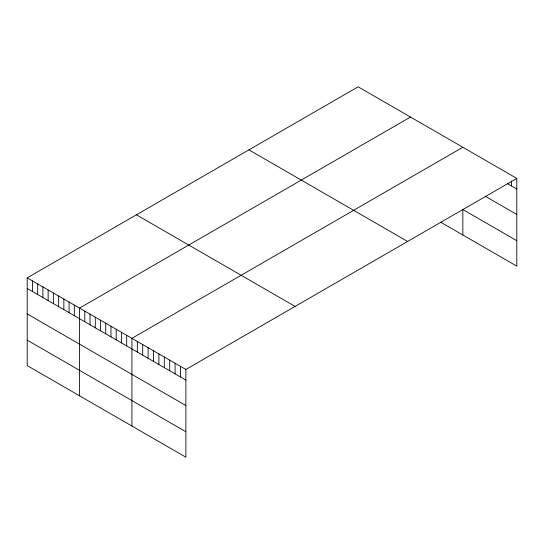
<?xml version="1.0" encoding="UTF-8"?>
<svg xmlns="http://www.w3.org/2000/svg" width="544" height="544" viewBox="0 0 544 544"><rect width="100%" height="100%" fill="white"/><g stroke="black" fill="none" stroke-linecap="round" stroke-linejoin="round"><path stroke-width="0.82" d="M516.8 178.418L185.871 369.478L185.871 457.191L27.2 365.582L27.2 277.868L358.129 86.809L516.8 178.418L516.8 266.132L440.599 222.136M410.489 117.042L79.56 308.101L79.56 395.814M462.849 147.268L131.92 338.327L131.92 426.047M507.362 183.573L516.8 189.026M485.105 196.173L516.8 214.472M516.8 240.686L462.849 209.542L462.849 234.988M248.921 149.858L407.592 241.468M136.408 214.819L295.079 306.428M27.2 277.868L185.871 369.478M27.2 288.476L185.871 380.086M27.2 313.922L185.871 405.532M27.2 340.136L185.871 431.746M511.408 181.016L511.408 185.912M180.479 366.364L180.479 376.972M175.08 363.249L175.08 373.857M169.687 360.135L169.687 370.743M164.295 357.02L164.295 367.628M158.896 353.906L158.896 364.514M153.503 350.785L153.503 361.4M148.111 347.67L148.111 358.285M142.712 344.556L142.712 355.171M137.319 341.442L137.319 352.056M126.684 335.308L126.684 345.916M121.448 332.282L121.448 342.897M116.212 329.263L116.212 339.871M110.976 326.237L110.976 336.845M105.74 323.211L105.74 333.826M100.504 320.192L100.504 330.8M95.268 317.166L95.268 327.78M90.032 314.146L90.032 324.754M84.796 311.12L84.796 321.735M74.324 305.075L74.324 315.683M69.088 302.056L69.088 312.664M63.852 299.03L63.852 309.638M58.616 296.004L58.616 306.619M53.38 292.985L53.38 303.593M48.144 289.959L48.144 300.574M42.908 286.94L42.908 297.548M37.672 283.914L37.672 294.522M32.436 280.894L32.436 291.502"/></g></svg>
